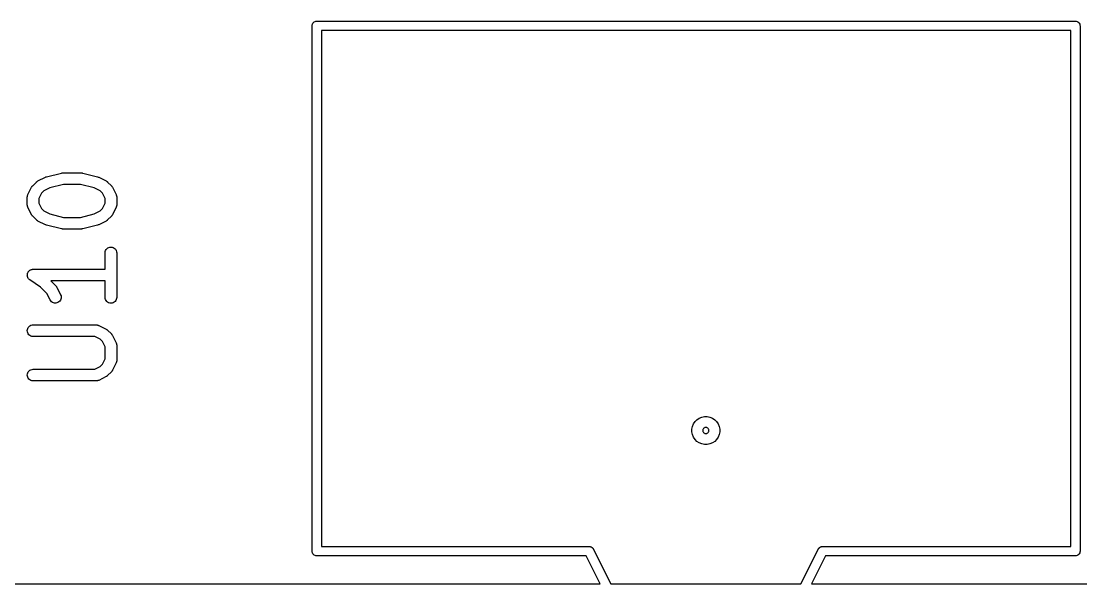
# Model space of a CAD drawing. Extents: x 50 to 150, y -150 to -50.
# Drawn here: x 76.2 to 89.82, y -67.92 to -60.69 of the extents above; entities that cross this region are included whole.
import ezdxf

# ---------------------------------------------------------------- set-up
doc = ezdxf.new("R2010")
doc.units = 0
doc.layers.add('BLACK', color=7, linetype='CONTINUOUS')

msp = doc.modelspace()

# ---------------------------------------------------------------- linework, layer by layer
at = {"layer": 'BLACK', "linetype": 'CONTINUOUS'}
for p, q in [((79.9397, -60.75), (79.9409, -60.7382)), ((79.94, -60.7529), (79.9397, -60.75)), ((79.9409, -60.7382), (79.9443, -60.7269)), ((79.9443, -60.7269), (79.9499, -60.7165)), ((79.9499, -60.7165), (79.9574, -60.7074)), ((79.9574, -60.7074), (79.9665, -60.6999)), ((79.9665, -60.6999), (79.9769, -60.6943)), ((79.9769, -60.6943), (79.9882, -60.6909)), ((79.9882, -60.6909), (79.9971, -60.69)), ((79.9971, -60.69), (80, -60.6897)), ((80, -60.6897), (80.0029, -60.69)), ((80.0029, -60.69), (89.7471, -60.69)), ((89.7471, -60.69), (89.75, -60.6897)), ((89.75, -60.6897), (89.7529, -60.69)), ((89.7529, -60.69), (89.7587, -60.6906)), ((89.7587, -60.6906), (89.7618, -60.6909)), ((89.7618, -60.6909), (89.7731, -60.6943)), ((89.7731, -60.6943), (89.7835, -60.6999)), ((89.7835, -60.6999), (89.7926, -60.7074)), ((89.7926, -60.7074), (89.8001, -60.7165)), ((89.8001, -60.7165), (89.8057, -60.7269)), ((89.8057, -60.7269), (89.8091, -60.7382)), ((89.8091, -60.7382), (89.8095, -60.7417)), ((89.8095, -60.7417), (89.8103, -60.75)), ((89.8103, -60.75), (89.81, -60.7529)), ((79.94, -67.497), (79.94, -60.7529)), ((80.06, -60.81), (80.06, -67.44)), ((89.69, -60.81), (80.06, -60.81)), ((89.69, -67.44), (89.69, -60.81)), ((89.81, -60.7529), (89.81, -67.4971)), ((76.5247, -62.6891), (76.7151, -62.6415)), ((76.7151, -62.6415), (76.7162, -62.6413)), ((76.7162, -62.6413), (76.7175, -62.6411)), ((76.7175, -62.6411), (76.7188, -62.6407)), ((76.7188, -62.6407), (76.7247, -62.6401)), ((76.7247, -62.6401), (76.7307, -62.6393)), ((76.7307, -62.6393), (76.732, -62.6394)), ((76.732, -62.6394), (76.7333, -62.6393)), ((76.7333, -62.6393), (76.9714, -62.6393)), ((76.9714, -62.6393), (76.9725, -62.6393)), ((76.9725, -62.6393), (76.9738, -62.6394)), ((76.9738, -62.6394), (76.9751, -62.6394)), ((76.9751, -62.6394), (76.9811, -62.6403)), ((76.9811, -62.6403), (76.987, -62.6409)), ((76.987, -62.6409), (76.9883, -62.6413)), ((76.9883, -62.6413), (76.9896, -62.6415)), ((76.9896, -62.6415), (77.1801, -62.6891)), ((76.347, -62.8041), (76.3946, -62.7565)), ((76.3946, -62.7565), (76.3953, -62.7558)), ((76.3953, -62.7558), (76.3986, -62.7531)), ((76.3986, -62.7531), (76.4017, -62.7502)), ((76.4017, -62.7502), (76.4043, -62.7486)), ((76.4043, -62.7486), (76.4068, -62.7466)), ((76.4068, -62.7466), (76.4105, -62.7447)), ((76.4105, -62.7447), (76.4141, -62.7424)), ((76.4141, -62.7424), (76.5093, -62.6948)), ((76.5093, -62.6948), (76.5103, -62.6944)), ((76.5103, -62.6944), (76.5106, -62.6942)), ((76.5106, -62.6942), (76.5109, -62.6941)), ((76.5109, -62.6941), (76.5175, -62.6917)), ((76.5175, -62.6917), (76.524, -62.6893)), ((76.524, -62.6893), (76.5243, -62.6893)), ((76.5243, -62.6893), (76.5247, -62.6891)), ((76.7426, -62.7893), (76.569, -62.8327)), ((76.9622, -62.7893), (76.7426, -62.7893)), ((77.1357, -62.8327), (76.9622, -62.7893)), ((77.1801, -62.6891), (77.1811, -62.6894)), ((77.1811, -62.6894), (77.1814, -62.6895)), ((77.1814, -62.6895), (77.1818, -62.6896)), ((77.1818, -62.6896), (77.1883, -62.6921)), ((77.1883, -62.6921), (77.1948, -62.6945)), ((77.1948, -62.6945), (77.1951, -62.6947)), ((77.1951, -62.6947), (77.1954, -62.6948)), ((77.1954, -62.6948), (77.2907, -62.7424)), ((77.2907, -62.7424), (77.2916, -62.7429)), ((77.2916, -62.7429), (77.2952, -62.7452)), ((77.2952, -62.7452), (77.2989, -62.7472)), ((77.2989, -62.7472), (77.3013, -62.7492)), ((77.3013, -62.7492), (77.3039, -62.7509)), ((77.3039, -62.7509), (77.3069, -62.7538)), ((77.3069, -62.7538), (77.3102, -62.7565)), ((77.3102, -62.7565), (77.3578, -62.8041)), ((76.2801, -62.9325), (76.2819, -62.9277)), ((76.2819, -62.9277), (76.2834, -62.9228)), ((76.2834, -62.9228), (76.2845, -62.9209)), ((76.2845, -62.9209), (76.2853, -62.9188)), ((76.2853, -62.9188), (76.3329, -62.8236)), ((76.3329, -62.8236), (76.3334, -62.8227)), ((76.3334, -62.8227), (76.3357, -62.8191)), ((76.3357, -62.8191), (76.3377, -62.8154)), ((76.3377, -62.8154), (76.3397, -62.813)), ((76.3397, -62.813), (76.3414, -62.8104)), ((76.3414, -62.8104), (76.3443, -62.8074)), ((76.3443, -62.8074), (76.347, -62.8041)), ((76.4616, -62.9016), (76.4274, -62.9701)), ((76.492, -62.8712), (76.4616, -62.9016)), ((76.569, -62.8327), (76.492, -62.8712)), ((77.2127, -62.8712), (77.1357, -62.8327)), ((77.2431, -62.9016), (77.2127, -62.8712)), ((77.2774, -62.9701), (77.2431, -62.9016)), ((77.3578, -62.8041), (77.3585, -62.8049)), ((77.3585, -62.8049), (77.3612, -62.8081)), ((77.3612, -62.8081), (77.3641, -62.8112)), ((77.3641, -62.8112), (77.3657, -62.8139)), ((77.3657, -62.8139), (77.3677, -62.8163)), ((77.3677, -62.8163), (77.3696, -62.82)), ((77.3696, -62.82), (77.3718, -62.8236)), ((77.3718, -62.8236), (77.4195, -62.9188)), ((77.4195, -62.9188), (77.4199, -62.9198)), ((77.4199, -62.9198), (77.4207, -62.9219)), ((77.4207, -62.9219), (77.4217, -62.9238)), ((77.4217, -62.9238), (77.4232, -62.9287)), ((77.4232, -62.9287), (77.425, -62.9335)), ((76.2774, -62.9513), (76.2776, -62.9491)), ((76.2774, -62.9524), (76.2774, -62.9513)), ((76.2774, -63.0476), (76.2774, -62.9524)), ((76.2776, -63.0498), (76.2774, -63.0476)), ((76.2775, -63.052), (76.2776, -63.0498)), ((76.2783, -63.0571), (76.2775, -63.052)), ((76.2776, -62.9469), (76.2784, -62.9419)), ((76.2776, -62.9491), (76.2776, -62.9469)), ((76.2788, -63.0622), (76.2783, -63.0571)), ((76.2784, -62.9419), (76.279, -62.9368)), ((76.2794, -63.0643), (76.2788, -63.0622)), ((76.279, -62.9368), (76.2797, -62.9347)), ((76.2798, -63.0665), (76.2794, -63.0643)), ((76.2797, -62.9347), (76.2801, -62.9325)), ((76.4274, -62.9701), (76.4274, -63.0299)), ((76.4274, -63.0299), (76.4616, -63.0984)), ((77.2431, -63.0984), (77.2774, -63.0299)), ((77.2774, -63.0299), (77.2774, -62.9701)), ((77.4251, -63.0653), (77.4247, -63.0675)), ((77.425, -62.9335), (77.4253, -62.9357)), ((77.4257, -63.0632), (77.4251, -63.0653)), ((77.4253, -62.9357), (77.426, -62.9378)), ((77.4263, -63.0581), (77.4257, -63.0632)), ((77.426, -62.9378), (77.4265, -62.9429)), ((77.4272, -63.0531), (77.4263, -63.0581)), ((77.4265, -62.9429), (77.4273, -62.948)), ((77.4274, -63.0487), (77.4271, -63.0509)), ((77.4271, -63.0509), (77.4272, -63.0531)), ((77.4273, -62.948), (77.4272, -62.9502)), ((77.4272, -62.9502), (77.4274, -62.9524)), ((77.4274, -62.9524), (77.4274, -63.0476)), ((77.4274, -63.0476), (77.4274, -63.0487)), ((76.2816, -63.0713), (76.2798, -63.0665)), ((76.283, -63.0762), (76.2816, -63.0713)), ((76.2841, -63.0781), (76.283, -63.0762)), ((76.2848, -63.0802), (76.2841, -63.0781)), ((76.2853, -63.0812), (76.2848, -63.0802)), ((76.3329, -63.1764), (76.2853, -63.0812)), ((76.3352, -63.18), (76.3329, -63.1764)), ((76.3371, -63.1837), (76.3352, -63.18)), ((76.339, -63.1861), (76.3371, -63.1837)), ((76.3407, -63.1888), (76.339, -63.1861)), ((76.3436, -63.1919), (76.3407, -63.1888)), ((76.3462, -63.1951), (76.3436, -63.1919)), ((76.347, -63.1959), (76.3462, -63.1951)), ((76.3946, -63.2435), (76.347, -63.1959)), ((76.4616, -63.0984), (76.492, -63.1288)), ((76.492, -63.1288), (76.569, -63.1673)), ((76.569, -63.1673), (76.7426, -63.2107)), ((76.9622, -63.2107), (77.1357, -63.1673)), ((77.1357, -63.1673), (77.2127, -63.1288)), ((77.2127, -63.1288), (77.2431, -63.0984)), ((77.3578, -63.1959), (77.3102, -63.2435)), ((77.3605, -63.1926), (77.3578, -63.1959)), ((77.3634, -63.1896), (77.3605, -63.1926)), ((77.3651, -63.187), (77.3634, -63.1896)), ((77.3671, -63.1846), (77.3651, -63.187)), ((77.3691, -63.1809), (77.3671, -63.1846)), ((77.3714, -63.1773), (77.3691, -63.1809)), ((77.3718, -63.1764), (77.3714, -63.1773)), ((77.4195, -63.0812), (77.3718, -63.1764)), ((77.4203, -63.0791), (77.4195, -63.0812)), ((77.4213, -63.0772), (77.4203, -63.0791)), ((77.4229, -63.0723), (77.4213, -63.0772)), ((77.4247, -63.0675), (77.4229, -63.0723)), ((76.3978, -63.2462), (76.3946, -63.2435)), ((76.4009, -63.2491), (76.3978, -63.2462)), ((76.4035, -63.2508), (76.4009, -63.2491)), ((76.4059, -63.2528), (76.4035, -63.2508)), ((76.4096, -63.2548), (76.4059, -63.2528)), ((76.4131, -63.2571), (76.4096, -63.2548)), ((76.4141, -63.2576), (76.4131, -63.2571)), ((76.5093, -63.3052), (76.4141, -63.2576)), ((76.5096, -63.3053), (76.5093, -63.3052)), ((76.5099, -63.3055), (76.5096, -63.3053)), ((76.5164, -63.3079), (76.5099, -63.3055)), ((76.523, -63.3104), (76.5164, -63.3079)), ((76.5233, -63.3105), (76.523, -63.3104)), ((76.5237, -63.3106), (76.5233, -63.3105)), ((76.5247, -63.3109), (76.5237, -63.3106)), ((76.7151, -63.3585), (76.5247, -63.3109)), ((76.7426, -63.2107), (76.9622, -63.2107)), ((77.1801, -63.3109), (76.9896, -63.3585)), ((77.1804, -63.3107), (77.1801, -63.3109)), ((77.1808, -63.3107), (77.1804, -63.3107)), ((77.1873, -63.3083), (77.1808, -63.3107)), ((77.1939, -63.3059), (77.1873, -63.3083)), ((77.1942, -63.3058), (77.1939, -63.3059)), ((77.1945, -63.3056), (77.1942, -63.3058)), ((77.1954, -63.3052), (77.1945, -63.3056)), ((77.2907, -63.2576), (77.1954, -63.3052)), ((77.2943, -63.2553), (77.2907, -63.2576)), ((77.298, -63.2534), (77.2943, -63.2553)), ((77.3004, -63.2514), (77.298, -63.2534)), ((77.3031, -63.2498), (77.3004, -63.2514)), ((77.3061, -63.2469), (77.3031, -63.2498)), ((77.3094, -63.2442), (77.3061, -63.2469)), ((77.3102, -63.2435), (77.3094, -63.2442)), ((76.7165, -63.3587), (76.7151, -63.3585)), ((76.7177, -63.3591), (76.7165, -63.3587)), ((76.7237, -63.3597), (76.7177, -63.3591)), ((76.7296, -63.3606), (76.7237, -63.3597)), ((76.731, -63.3606), (76.7296, -63.3606)), ((76.7323, -63.3607), (76.731, -63.3606)), ((76.7333, -63.3607), (76.7323, -63.3607)), ((76.9714, -63.3607), (76.7333, -63.3607)), ((76.9728, -63.3606), (76.9714, -63.3607)), ((76.9741, -63.3607), (76.9728, -63.3606)), ((76.98, -63.3599), (76.9741, -63.3607)), ((76.986, -63.3593), (76.98, -63.3599)), ((76.9873, -63.3589), (76.986, -63.3593)), ((76.9886, -63.3587), (76.9873, -63.3589)), ((76.9896, -63.3585), (76.9886, -63.3587)), ((77.2999, -63.6131), (77.3113, -63.6039)), ((77.3113, -63.6039), (77.3243, -63.5971)), ((77.3243, -63.5971), (77.3383, -63.593)), ((77.3383, -63.593), (77.3529, -63.5917)), ((77.3529, -63.5917), (77.3675, -63.5932)), ((77.3675, -63.5932), (77.3814, -63.5975)), ((77.3814, -63.5975), (77.3943, -63.6045)), ((77.3943, -63.6045), (77.4056, -63.6138)), ((77.2774, -63.6656), (77.279, -63.6511)), ((77.2774, -63.6667), (77.2774, -63.6656)), ((77.2774, -63.8774), (77.2774, -63.6667)), ((77.279, -63.6511), (77.2834, -63.6371)), ((77.2834, -63.6371), (77.2905, -63.6243)), ((77.2905, -63.6243), (77.2999, -63.6131)), ((77.4056, -63.6138), (77.4148, -63.6252)), ((77.4148, -63.6252), (77.4217, -63.6381)), ((77.4217, -63.6381), (77.426, -63.6521)), ((77.426, -63.6521), (77.4274, -63.6667)), ((77.4274, -63.6667), (77.4274, -64.2381)), ((76.3178, -63.8862), (76.3238, -63.883)), ((76.3238, -63.883), (76.3239, -63.883)), ((76.3239, -63.883), (76.331, -63.8809)), ((76.3239, -63.883), (76.3239, -63.883)), ((76.331, -63.8809), (76.3378, -63.8788)), ((76.3378, -63.8788), (76.3379, -63.8788)), ((76.3379, -63.8788), (76.3452, -63.8781)), ((76.3379, -63.8788), (76.3379, -63.8788)), ((76.3452, -63.8781), (76.3524, -63.8774)), ((76.3524, -63.8774), (77.2774, -63.8774)), ((76.2774, -63.9517), (76.2781, -63.9446)), ((76.2774, -63.9518), (76.2774, -63.9517)), ((76.2774, -63.9519), (76.2774, -63.9518)), ((76.2781, -63.9594), (76.2774, -63.9519)), ((76.2781, -63.9446), (76.2789, -63.9373)), ((76.2787, -63.9663), (76.2781, -63.9594)), ((76.2787, -63.9664), (76.2787, -63.9663)), ((76.2807, -63.9733), (76.2787, -63.9664)), ((76.2787, -63.9664), (76.2787, -63.9664)), ((76.2789, -63.9372), (76.2812, -63.9299)), ((76.2789, -63.9373), (76.2789, -63.9372)), ((76.2789, -63.9372), (76.2789, -63.9372)), ((76.2828, -63.9804), (76.2807, -63.9733)), ((76.2812, -63.9299), (76.2832, -63.9233)), ((76.2828, -63.9805), (76.2828, -63.9804)), ((76.2828, -63.9804), (76.2828, -63.9804)), ((76.286, -63.9865), (76.2828, -63.9805)), ((76.2832, -63.9233), (76.2833, -63.9233)), ((76.2833, -63.9232), (76.2868, -63.9168)), ((76.2833, -63.9233), (76.2833, -63.9232)), ((76.2896, -63.9933), (76.286, -63.9865)), ((76.2868, -63.9168), (76.2902, -63.9104)), ((76.2896, -63.9934), (76.2896, -63.9933)), ((76.294, -63.9989), (76.2896, -63.9934)), ((76.2896, -63.9934), (76.2896, -63.9934)), ((76.2902, -63.9104), (76.2903, -63.9103)), ((76.2902, -63.9104), (76.2902, -63.9104)), ((76.2903, -63.9103), (76.2949, -63.9048)), ((76.2987, -64.0048), (76.294, -63.9989)), ((76.2949, -63.9048), (76.2995, -63.8992)), ((76.2988, -64.0048), (76.2987, -64.0048)), ((76.2988, -64.0049), (76.2988, -64.0048)), ((76.3043, -64.0095), (76.2988, -64.0049)), ((76.2995, -63.8992), (76.2996, -63.8991)), ((76.2996, -63.8991), (76.3054, -63.8944)), ((76.2996, -63.8991), (76.2996, -63.8991)), ((76.3099, -64.0142), (76.3043, -64.0095)), ((76.3054, -63.8944), (76.3109, -63.8899)), ((76.31, -64.0143), (76.3099, -64.0142)), ((76.3108, -64.0148), (76.31, -64.0143)), ((76.31, -64.0143), (76.31, -64.0143)), ((76.31, -64.0143), (76.31, -64.0143)), ((76.4475, -64.1059), (76.3108, -64.0148)), ((76.3109, -63.8899), (76.311, -63.8898)), ((76.3109, -63.8899), (76.3109, -63.8899)), ((76.311, -63.8898), (76.3178, -63.8862)), ((76.5288, -64.1873), (76.4475, -64.1059)), ((77.2774, -64.0274), (76.5811, -64.0274)), ((76.5811, -64.0274), (76.6435, -64.0898)), ((76.6435, -64.0898), (76.6442, -64.0906)), ((76.6442, -64.0906), (76.6469, -64.0939)), ((76.6469, -64.0939), (76.6498, -64.0969)), ((76.6498, -64.0969), (76.6514, -64.0996)), ((76.6514, -64.0996), (76.6534, -64.102)), ((76.6534, -64.102), (76.6553, -64.1057)), ((76.6553, -64.1057), (76.6576, -64.1093)), ((76.6576, -64.1093), (76.7052, -64.2046)), ((77.2774, -64.2381), (77.2774, -64.0274)), ((76.571, -64.2716), (76.5288, -64.1873)), ((76.5788, -64.284), (76.571, -64.2716)), ((76.5889, -64.2947), (76.5788, -64.284)), ((76.6943, -64.2877), (76.6836, -64.2977)), ((76.7029, -64.2759), (76.6943, -64.2877)), ((76.709, -64.2626), (76.7029, -64.2759)), ((76.7052, -64.2046), (76.7056, -64.2055)), ((76.7056, -64.2055), (76.7107, -64.2192)), ((76.7124, -64.2483), (76.709, -64.2626)), ((76.7107, -64.2192), (76.713, -64.2337)), ((76.713, -64.2337), (76.7124, -64.2483)), ((77.2788, -64.2527), (77.2774, -64.2381)), ((77.283, -64.2667), (77.2788, -64.2527)), ((77.2899, -64.2796), (77.283, -64.2667)), ((77.2992, -64.2909), (77.2899, -64.2796)), ((77.3104, -64.3003), (77.2992, -64.2909)), ((77.4049, -64.2917), (77.3934, -64.3009)), ((77.4143, -64.2805), (77.4049, -64.2917)), ((77.4213, -64.2676), (77.4143, -64.2805)), ((77.4257, -64.2537), (77.4213, -64.2676)), ((77.4274, -64.2391), (77.4257, -64.2537)), ((77.4274, -64.2381), (77.4274, -64.2391)), ((76.6008, -64.3032), (76.5889, -64.2947)), ((76.6141, -64.3092), (76.6008, -64.3032)), ((76.6284, -64.3125), (76.6141, -64.3092)), ((76.643, -64.3129), (76.6284, -64.3125)), ((76.6575, -64.3106), (76.643, -64.3129)), ((76.6712, -64.3054), (76.6575, -64.3106)), ((76.6836, -64.2977), (76.6712, -64.3054)), ((77.3233, -64.3072), (77.3104, -64.3003)), ((77.3373, -64.3116), (77.3233, -64.3072)), ((77.3519, -64.3131), (77.3373, -64.3116)), ((77.3664, -64.3118), (77.3519, -64.3131)), ((77.3805, -64.3076), (77.3664, -64.3118)), ((77.3934, -64.3009), (77.3805, -64.3076)), ((76.2774, -64.6661), (76.2789, -64.6516)), ((76.2787, -64.6807), (76.2774, -64.6661)), ((76.2828, -64.6948), (76.2787, -64.6807)), ((76.2789, -64.6516), (76.2832, -64.6376)), ((76.2896, -64.7077), (76.2828, -64.6948)), ((76.2832, -64.6376), (76.2902, -64.6247)), ((76.2902, -64.6247), (76.2995, -64.6134)), ((76.2995, -64.6134), (76.3109, -64.6042)), ((76.3109, -64.6042), (76.3238, -64.5973)), ((76.3238, -64.5973), (76.3378, -64.5931)), ((76.3378, -64.5931), (76.3524, -64.5917)), ((76.3524, -64.5917), (77.1619, -64.5917)), ((77.1619, -64.5917), (77.163, -64.5917)), ((77.163, -64.5917), (77.1651, -64.5919)), ((77.1651, -64.5919), (77.1674, -64.5919)), ((77.1674, -64.5919), (77.1724, -64.5927)), ((77.1724, -64.5927), (77.1775, -64.5933)), ((77.1775, -64.5933), (77.1796, -64.594)), ((77.1796, -64.594), (77.1818, -64.5943)), ((77.1818, -64.5943), (77.1866, -64.5962)), ((77.1866, -64.5962), (77.1915, -64.5977)), ((77.1915, -64.5977), (77.1934, -64.5988)), ((77.1934, -64.5988), (77.1954, -64.5996)), ((77.1954, -64.5996), (77.2907, -64.6472)), ((77.2907, -64.6472), (77.2916, -64.6477)), ((77.2916, -64.6477), (77.2952, -64.65)), ((77.2952, -64.65), (77.2989, -64.652)), ((77.2989, -64.652), (77.3013, -64.6539)), ((77.3013, -64.6539), (77.3039, -64.6556)), ((77.3039, -64.6556), (77.3069, -64.6586)), ((77.3069, -64.6586), (77.3102, -64.6613)), ((77.3102, -64.6613), (77.3578, -64.7089)), ((76.2988, -64.7191), (76.2896, -64.7077)), ((76.31, -64.7285), (76.2988, -64.7191)), ((76.3228, -64.7356), (76.31, -64.7285)), ((76.3368, -64.74), (76.3228, -64.7356)), ((76.3513, -64.7417), (76.3368, -64.74)), ((76.3524, -64.7417), (76.3513, -64.7417)), ((77.1442, -64.7417), (76.3524, -64.7417)), ((77.2127, -64.7759), (77.1442, -64.7417)), ((77.2431, -64.8063), (77.2127, -64.7759)), ((77.2774, -64.8748), (77.2431, -64.8063)), ((77.3578, -64.7089), (77.3585, -64.7096)), ((77.3585, -64.7096), (77.3612, -64.7129)), ((77.3612, -64.7129), (77.3641, -64.716)), ((77.3641, -64.716), (77.3657, -64.7186)), ((77.3657, -64.7186), (77.3677, -64.7211)), ((77.3677, -64.7211), (77.3696, -64.7248)), ((77.3696, -64.7248), (77.3718, -64.7284)), ((77.3718, -64.7284), (77.4195, -64.8236)), ((77.4195, -64.8236), (77.4199, -64.8245)), ((77.4199, -64.8245), (77.4207, -64.8266)), ((77.4207, -64.8266), (77.4217, -64.8286)), ((77.4217, -64.8286), (77.4232, -64.8335)), ((77.4232, -64.8335), (77.425, -64.8383)), ((77.2774, -65.0299), (77.2774, -64.8748)), ((77.425, -64.8383), (77.4253, -64.8405)), ((77.4253, -64.8405), (77.426, -64.8426)), ((77.426, -64.8426), (77.4265, -64.8477)), ((77.4265, -64.8477), (77.4273, -64.8527)), ((77.4273, -64.8527), (77.4272, -64.8549)), ((77.4272, -64.8549), (77.4274, -64.8571)), ((77.4274, -64.8571), (77.4274, -65.0476)), ((77.2127, -65.1288), (77.2431, -65.0984)), ((77.2431, -65.0984), (77.2774, -65.0299)), ((77.4195, -65.0812), (77.3718, -65.1764)), ((77.4203, -65.0791), (77.4195, -65.0812)), ((77.4213, -65.0772), (77.4203, -65.0791)), ((77.4229, -65.0723), (77.4213, -65.0772)), ((77.4247, -65.0675), (77.4229, -65.0723)), ((77.4251, -65.0653), (77.4247, -65.0675)), ((77.4257, -65.0632), (77.4251, -65.0653)), ((77.4263, -65.0581), (77.4257, -65.0632)), ((77.4272, -65.0531), (77.4263, -65.0581)), ((77.4274, -65.0487), (77.4271, -65.0509)), ((77.4271, -65.0509), (77.4272, -65.0531)), ((77.4274, -65.0476), (77.4274, -65.0487)), ((76.2774, -65.2376), (76.2789, -65.223)), ((76.2787, -65.2521), (76.2774, -65.2376)), ((76.2789, -65.223), (76.2832, -65.209)), ((76.2832, -65.209), (76.2902, -65.1962)), ((76.2902, -65.1962), (76.2995, -65.1849)), ((76.2995, -65.1849), (76.3109, -65.1756)), ((76.3109, -65.1756), (76.3238, -65.1688)), ((76.3238, -65.1688), (76.3378, -65.1645)), ((76.3378, -65.1645), (76.3524, -65.1631)), ((76.3524, -65.1631), (77.1442, -65.1631)), ((77.1442, -65.1631), (77.2127, -65.1288)), ((77.3094, -65.2442), (77.3061, -65.2469)), ((77.3102, -65.2435), (77.3094, -65.2442)), ((77.3578, -65.1959), (77.3102, -65.2435)), ((77.3605, -65.1926), (77.3578, -65.1959)), ((77.3634, -65.1896), (77.3605, -65.1926)), ((77.3651, -65.187), (77.3634, -65.1896)), ((77.3671, -65.1846), (77.3651, -65.187)), ((77.3691, -65.1809), (77.3671, -65.1846)), ((77.3714, -65.1773), (77.3691, -65.1809)), ((77.3718, -65.1764), (77.3714, -65.1773)), ((76.2828, -65.2662), (76.2787, -65.2521)), ((76.2896, -65.2792), (76.2828, -65.2662)), ((76.2988, -65.2906), (76.2896, -65.2792)), ((76.31, -65.3), (76.2988, -65.2906)), ((76.3228, -65.307), (76.31, -65.3)), ((76.3368, -65.3115), (76.3228, -65.307)), ((76.3513, -65.3131), (76.3368, -65.3115)), ((76.3524, -65.3131), (76.3513, -65.3131)), ((77.1619, -65.3131), (76.3524, -65.3131)), ((77.1641, -65.3129), (77.1619, -65.3131)), ((77.1663, -65.313), (77.1641, -65.3129)), ((77.1714, -65.3122), (77.1663, -65.313)), ((77.1765, -65.3117), (77.1714, -65.3122)), ((77.1786, -65.311), (77.1765, -65.3117)), ((77.1808, -65.3107), (77.1786, -65.311)), ((77.1856, -65.3089), (77.1808, -65.3107)), ((77.1905, -65.3074), (77.1856, -65.3089)), ((77.1924, -65.3064), (77.1905, -65.3074)), ((77.1945, -65.3056), (77.1924, -65.3064)), ((77.1954, -65.3052), (77.1945, -65.3056)), ((77.2907, -65.2576), (77.1954, -65.3052)), ((77.2943, -65.2553), (77.2907, -65.2576)), ((77.298, -65.2534), (77.2943, -65.2553)), ((77.3004, -65.2514), (77.298, -65.2534)), ((77.3031, -65.2498), (77.3004, -65.2514)), ((77.3061, -65.2469), (77.3031, -65.2498)), ((84.9151, -65.7913), (84.9477, -65.7778)), ((84.9477, -65.7778), (84.9824, -65.7709)), ((84.9824, -65.7709), (85.0176, -65.7709)), ((85.0176, -65.7709), (85.0523, -65.7778)), ((85.0523, -65.7778), (85.0849, -65.7913)), ((84.8209, -65.9324), (84.8278, -65.8977)), ((84.8278, -65.8977), (84.8413, -65.8651)), ((84.8413, -65.8651), (84.8609, -65.8358)), ((84.8609, -65.8358), (84.8858, -65.8109)), ((84.8858, -65.8109), (84.9151, -65.7913)), ((84.9691, -65.9246), (84.9647, -65.9311)), ((84.9746, -65.9191), (84.9691, -65.9246)), ((84.9811, -65.9147), (84.9746, -65.9191)), ((84.9884, -65.9117), (84.9811, -65.9147)), ((84.9961, -65.9102), (84.9884, -65.9117)), ((85.0039, -65.9102), (84.9961, -65.9102)), ((85.0116, -65.9117), (85.0039, -65.9102)), ((85.0189, -65.9147), (85.0116, -65.9117)), ((85.0254, -65.9191), (85.0189, -65.9147)), ((85.0309, -65.9246), (85.0254, -65.9191)), ((85.0353, -65.9311), (85.0309, -65.9246)), ((85.0849, -65.7913), (85.1142, -65.8109)), ((85.1142, -65.8109), (85.1391, -65.8358)), ((85.1391, -65.8358), (85.1587, -65.8651)), ((85.1587, -65.8651), (85.1722, -65.8977)), ((85.1722, -65.8977), (85.1791, -65.9324)), ((84.8209, -65.9676), (84.8209, -65.9324)), ((84.8278, -66.0023), (84.8209, -65.9676)), ((84.8413, -66.0349), (84.8278, -66.0023)), ((84.8609, -66.0642), (84.8413, -66.0349)), ((84.9617, -65.9384), (84.9602, -65.9461)), ((84.9602, -65.9461), (84.9602, -65.9539)), ((84.9602, -65.9539), (84.9617, -65.9616)), ((84.9647, -65.9311), (84.9617, -65.9384)), ((84.9617, -65.9616), (84.9647, -65.9689)), ((84.9647, -65.9689), (84.9691, -65.9754)), ((84.9691, -65.9754), (84.9746, -65.9809)), ((84.9746, -65.9809), (84.9811, -65.9853)), ((84.9811, -65.9853), (84.9884, -65.9883)), ((84.9884, -65.9883), (84.9961, -65.9898)), ((84.9961, -65.9898), (85.0039, -65.9898)), ((85.0039, -65.9898), (85.0116, -65.9883)), ((85.0116, -65.9883), (85.0189, -65.9853)), ((85.0189, -65.9853), (85.0254, -65.9809)), ((85.0254, -65.9809), (85.0309, -65.9754)), ((85.0309, -65.9754), (85.0353, -65.9689)), ((85.0383, -65.9384), (85.0353, -65.9311)), ((85.0353, -65.9689), (85.0383, -65.9616)), ((85.0398, -65.9461), (85.0383, -65.9384)), ((85.0383, -65.9616), (85.0398, -65.9539)), ((85.0398, -65.9539), (85.0398, -65.9461)), ((85.1587, -66.0349), (85.1391, -66.0642)), ((85.1722, -66.0023), (85.1587, -66.0349)), ((85.1791, -65.9676), (85.1722, -66.0023)), ((85.1791, -65.9324), (85.1791, -65.9676)), ((84.8858, -66.0891), (84.8609, -66.0642)), ((84.9151, -66.1087), (84.8858, -66.0891)), ((84.9477, -66.1222), (84.9151, -66.1087)), ((84.9824, -66.1291), (84.9477, -66.1222)), ((85.0176, -66.1291), (84.9824, -66.1291)), ((85.0523, -66.1222), (85.0176, -66.1291)), ((85.0849, -66.1087), (85.0523, -66.1222)), ((85.1142, -66.0891), (85.0849, -66.1087)), ((85.1391, -66.0642), (85.1142, -66.0891)), ((79.9397, -67.5), (79.94, -67.497)), ((79.9409, -67.5118), (79.9397, -67.5)), ((79.9443, -67.5231), (79.9409, -67.5118)), ((79.9499, -67.5335), (79.9443, -67.5231)), ((79.9574, -67.5426), (79.9499, -67.5335)), ((79.9665, -67.5501), (79.9574, -67.5426)), ((79.9769, -67.5557), (79.9665, -67.5501)), ((79.9882, -67.5591), (79.9769, -67.5557)), ((79.9971, -67.56), (79.9882, -67.5591)), ((80, -67.5603), (79.9971, -67.56)), ((79.9971, -67.56), (79.9971, -67.56)), ((80.0029, -67.56), (80, -67.5603)), ((83.4629, -67.56), (80.0029, -67.56)), ((80.06, -67.44), (83.4949, -67.44)), ((83.6429, -67.92), (83.4629, -67.56)), ((83.4949, -67.44), (83.4957, -67.4399)), ((83.4957, -67.4399), (83.5008, -67.44)), ((83.5008, -67.44), (83.5029, -67.44)), ((83.5029, -67.44), (83.5038, -67.4401)), ((83.5038, -67.4401), (83.5075, -67.4402)), ((83.5075, -67.4402), (83.5096, -67.4407)), ((83.5096, -67.4407), (83.5118, -67.4409)), ((83.5118, -67.4409), (83.5154, -67.442)), ((83.5154, -67.442), (83.5191, -67.4428)), ((83.5191, -67.4428), (83.521, -67.4437)), ((83.521, -67.4437), (83.5231, -67.4443)), ((83.5231, -67.4443), (83.5264, -67.4461)), ((83.5264, -67.4461), (83.5299, -67.4476)), ((83.5299, -67.4476), (83.5316, -67.4489)), ((83.5316, -67.4489), (83.5335, -67.4499)), ((83.5335, -67.4499), (83.5364, -67.4523)), ((83.5364, -67.4523), (83.5395, -67.4545)), ((83.5395, -67.4545), (83.541, -67.456)), ((83.541, -67.456), (83.5426, -67.4574)), ((83.5426, -67.4574), (83.545, -67.4603)), ((83.545, -67.4603), (83.5476, -67.463)), ((83.5476, -67.463), (83.5488, -67.4649)), ((83.5488, -67.4649), (83.5501, -67.4665)), ((83.5501, -67.4665), (83.5519, -67.4698)), ((83.5519, -67.4698), (83.5523, -67.4705)), ((83.5523, -67.4705), (83.5533, -67.4724)), ((83.5533, -67.4724), (83.5557, -67.4769)), ((83.5557, -67.4769), (83.5559, -67.4777)), ((83.5559, -67.4777), (83.7771, -67.92)), ((86.2229, -67.92), (86.4441, -67.4777)), ((86.5371, -67.56), (86.3571, -67.92)), ((86.4441, -67.4777), (86.4443, -67.4769)), ((86.4443, -67.4769), (86.4467, -67.4725)), ((86.4467, -67.4725), (86.4477, -67.4705)), ((86.4477, -67.4705), (86.4481, -67.4698)), ((86.4481, -67.4698), (86.4499, -67.4665)), ((86.4499, -67.4665), (86.4512, -67.4649)), ((86.4512, -67.4649), (86.4524, -67.463)), ((86.4524, -67.463), (86.455, -67.4603)), ((86.455, -67.4603), (86.4574, -67.4574)), ((86.4574, -67.4574), (86.459, -67.456)), ((86.459, -67.456), (86.4605, -67.4545)), ((86.4605, -67.4545), (86.4636, -67.4523)), ((86.4636, -67.4523), (86.4665, -67.4499)), ((86.4665, -67.4499), (86.4684, -67.4489)), ((86.4684, -67.4489), (86.4701, -67.4476)), ((86.4701, -67.4476), (86.4736, -67.4461)), ((86.4736, -67.4461), (86.4769, -67.4443)), ((86.4769, -67.4443), (86.479, -67.4437)), ((86.479, -67.4437), (86.4809, -67.4428)), ((86.4809, -67.4428), (86.4846, -67.442)), ((86.4846, -67.442), (86.4882, -67.4409)), ((86.4882, -67.4409), (86.4904, -67.4407)), ((86.4904, -67.4407), (86.4925, -67.4402)), ((86.4925, -67.4402), (86.4962, -67.4401)), ((86.4962, -67.4401), (86.4971, -67.44)), ((86.4971, -67.44), (86.4992, -67.44)), ((86.4992, -67.44), (86.5043, -67.4399)), ((86.5043, -67.4399), (86.5051, -67.44)), ((86.5051, -67.44), (89.69, -67.44)), ((89.7471, -67.56), (86.5371, -67.56)), ((89.75, -67.5603), (89.7471, -67.56)), ((89.7529, -67.56), (89.75, -67.5603)), ((89.7618, -67.5591), (89.7529, -67.56)), ((89.7529, -67.56), (89.7529, -67.56)), ((89.7731, -67.5557), (89.7618, -67.5591)), ((89.7835, -67.5501), (89.7731, -67.5557)), ((89.7926, -67.5426), (89.7835, -67.5501)), ((89.8001, -67.5335), (89.7926, -67.5426)), ((89.8057, -67.5231), (89.8001, -67.5335)), ((89.8091, -67.5118), (89.8057, -67.5231)), ((89.8103, -67.5), (89.8091, -67.5118)), ((89.81, -67.4971), (89.8103, -67.5)), ((59.9961, -67.92), (77.9961, -67.92)), ((77.9961, -67.92), (78, -67.9196)), ((78, -67.9196), (78.0039, -67.92)), ((78.0039, -67.92), (83.6429, -67.92)), ((83.7771, -67.92), (84.9961, -67.92)), ((84.9961, -67.92), (85, -67.9196)), ((85, -67.9196), (85.0039, -67.92)), ((85.0039, -67.92), (86.2229, -67.92)), ((86.3571, -67.92), (91.9961, -67.92))]:
    msp.add_line(p, q, dxfattribs=at)

doc.saveas('drawing.dxf')
